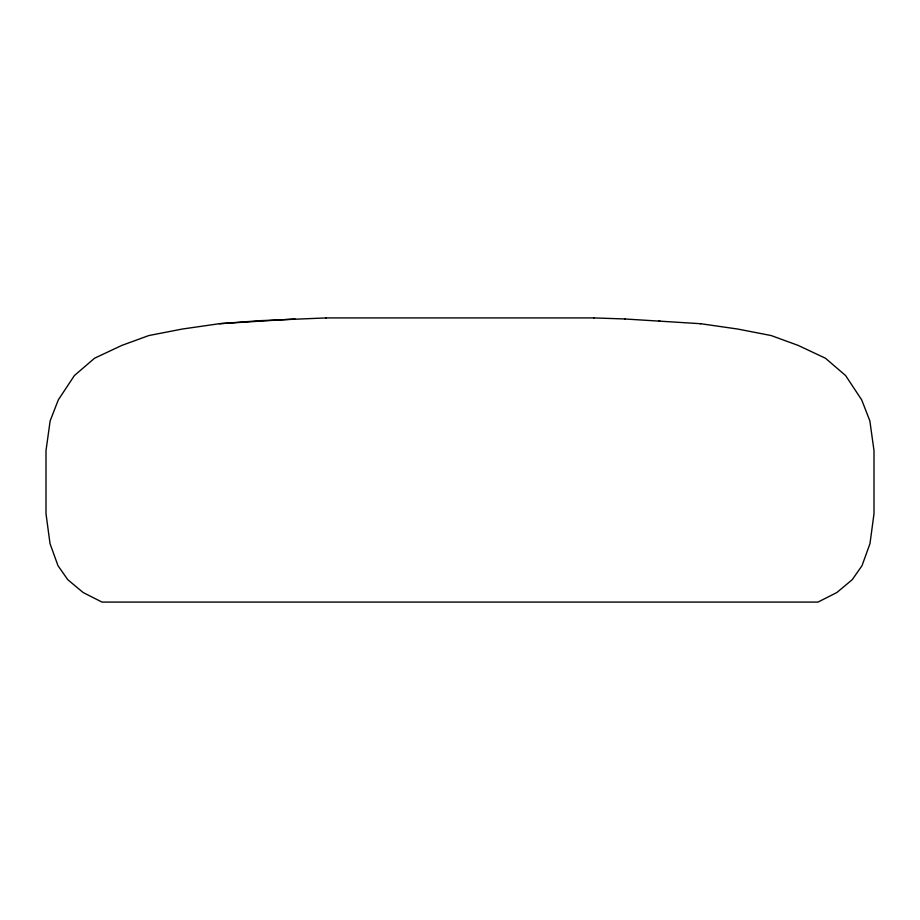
<?xml version="1.0" encoding="UTF-8"?>
<svg xmlns="http://www.w3.org/2000/svg" width="920" height="920" viewBox="0 0 920 920"><rect width="100%" height="100%" fill="white"/><g stroke="black" fill="none" stroke-linecap="round" stroke-linejoin="round"><path stroke-width="1.38" d="M326.37 317.917L260.233 320.666L219.316 323.714L182.298 329.038L148.856 335.547L121.796 345.425L94.61 358.202L74.405 375.532L58.339 399.832L50.14 420.9L46 450.639L46 513.774L50.025 543.616L57.983 565.673L67.724 579.646L83.145 592.526L101.982 602.082L818.018 602.082L836.855 592.526L852.276 579.646L862.017 565.673L869.975 543.616L874 513.774L874 450.639L869.86 420.9L861.66 399.832L845.595 375.532L825.389 358.202L798.203 345.425L771.144 335.547L737.702 329.038L700.683 323.714L624.944 318.987M295.021 318.987L219.316 323.714M325.691 317.917L593.963 317.917M658.72 320.666L659.766 320.666M700.085 323.714L700.683 323.714M593.607 317.917L625.393 318.987"/></g></svg>
